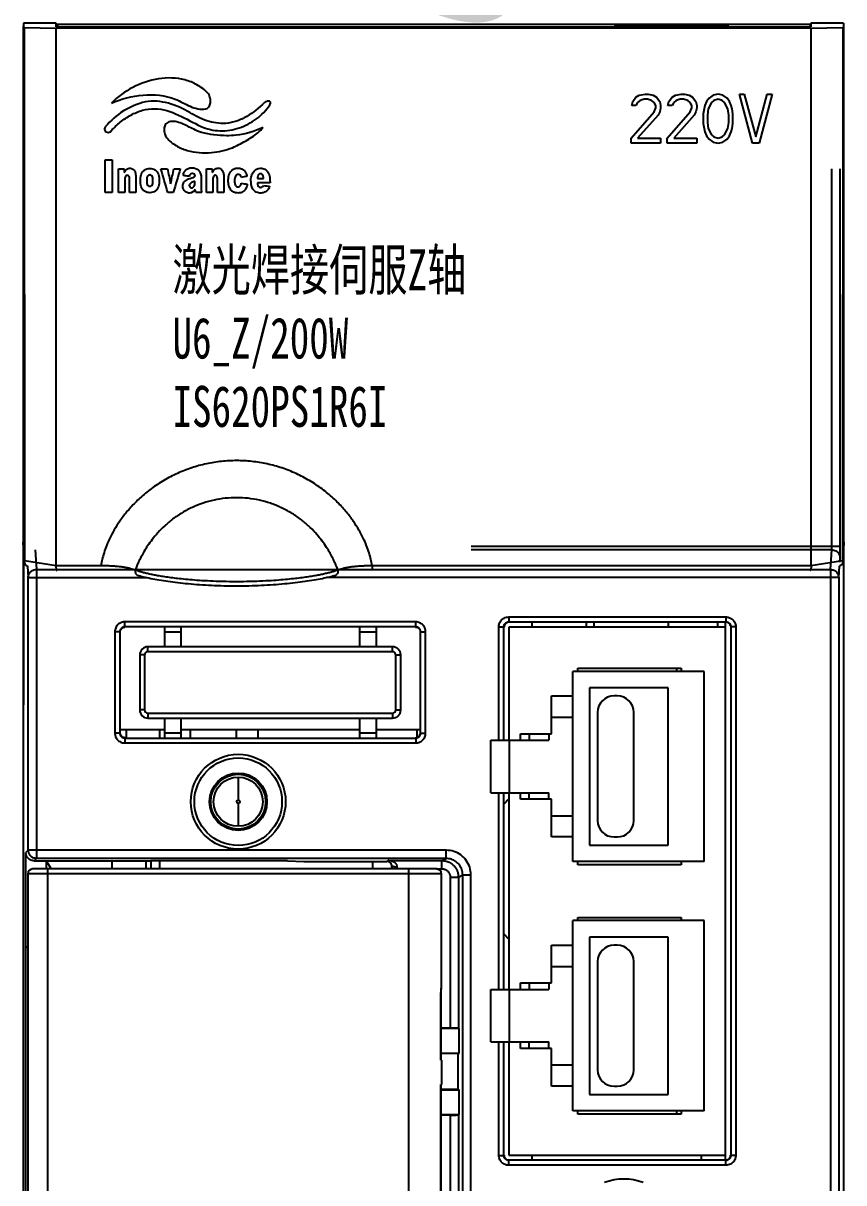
# Model space of a CAD drawing. Header units: millimetres. Extents: x 336 to 12810, y -1577 to 4105.
# Drawn here: x 8698.4 to 8748.4, y 1732.6 to 1803.3 of the extents above; entities that cross this region are included whole.
import ezdxf

# ---------------------------------------------------------------- set-up
doc = ezdxf.new("R2010")
doc.units = ezdxf.units.MM
doc.layers.add('03___PRT_ALL_CURVES', color=7, linetype='Continuous')
doc.layers.add('20_ALL_FEATURES', color=7, linetype='Continuous')
doc.styles.add('宋', font='', dxfattribs={"width": 0.7})
doc.styles.add('样式 8', font='arial.ttf', dxfattribs={"width": 0.6, "height": 2.5})
doc.styles.get('宋').set_extended_font_data('SimSun')

msp = doc.modelspace()

# ---------------------------------------------------------------- linework, layer by layer
at = {"color": 7, "linetype": 'Continuous'}
for p, q in [((8698.442, 1803.135), (8698.442, 1644.24)), ((8698.442, 1803.135), (8698.452, 1803.135)), ((8698.495, 1803.046), (8698.442, 1803.135)), ((8700.442, 1803.313), (8698.452, 1803.313)), ((8698.452, 1803.313), (8698.452, 1803.135)), ((8700.442, 1803.089), (8700.442, 1803.313)), ((8746.442, 1803.24), (8700.442, 1803.24)), ((8700.542, 1803.166), (8700.442, 1803.166)), ((8700.542, 1803.166), (8700.542, 1803.088)), ((8734.442, 1803.24), (8734.442, 1803.202)), ((8734.442, 1803.202), (8741.442, 1803.202)), ((8741.442, 1803.24), (8741.442, 1803.202)), ((8746.407, 1803.166), (8746.328, 1803.088)), ((8746.406, 1803.09), (8746.407, 1803.166)), ((8746.442, 1803.166), (8746.407, 1803.166)), ((8748.432, 1803.313), (8746.442, 1803.313)), ((8746.442, 1803.313), (8746.442, 1803.089)), ((8748.39, 1803.046), (8748.442, 1803.135)), ((8748.432, 1803.313), (8748.432, 1803.135)), ((8748.442, 1803.135), (8748.432, 1803.135)), ((8748.442, 1644.24), (8748.442, 1803.135)), ((8698.495, 1803.046), (8698.512, 1770.527)), ((8698.495, 1803.046), (8700.442, 1803.017)), ((8701.442, 1803.074), (8700.442, 1803.089)), ((8700.442, 1770.24), (8700.442, 1803.017)), ((8746.442, 1803.017), (8700.442, 1803.017)), ((8745.442, 1803.074), (8701.442, 1803.074)), ((8746.442, 1803.089), (8745.442, 1803.074)), ((8746.442, 1803.017), (8748.39, 1803.046)), ((8746.442, 1803.017), (8746.442, 1770.24)), ((8748.39, 1803.046), (8748.373, 1770.527)), ((8747.724, 1771.394), (8747.724, 1794.44)), ((8748.224, 1771.394), (8748.224, 1794.44)), ((8698.512, 1770.449), (8698.442, 1771.662)), ((8698.443, 1771.643), (8698.442, 1771.662)), ((8698.511, 1770.449), (8698.443, 1771.643)), ((8748.224, 1771.394), (8725.742, 1771.394)), ((8748.442, 1771.662), (8748.373, 1770.449)), ((8748.442, 1771.643), (8748.378, 1770.527)), ((8748.442, 1771.662), (8748.442, 1771.643)), ((8698.442, 1770.74), (8698.481, 1770.74)), ((8698.481, 1761.74), (8698.481, 1770.74)), ((8699.17, 1771.201), (8699.248, 1770)), ((8747.715, 1771.201), (8725.742, 1771.201)), ((8747.637, 1770), (8747.715, 1771.201)), ((8748.197, 1770.444), (8748.215, 1770.718)), ((8700.442, 1770.23), (8698.512, 1770.527)), ((8698.512, 1770.449), (8698.512, 1770.432)), ((8698.703, 1770.213), (8698.748, 1769.517)), ((8699.248, 1770), (8747.637, 1770)), ((8699.248, 1770), (8699.248, 1752.38)), ((8700.442, 1770.24), (8703.179, 1770.24)), ((8719.706, 1770.24), (8746.442, 1770.24)), ((8719.706, 1770.24), (8719.706, 1769.94)), ((8748.373, 1770.527), (8746.443, 1770.23)), ((8747.637, 1770), (8747.637, 1644.546)), ((8748.137, 1769.517), (8748.182, 1770.213)), ((8748.373, 1770.449), (8748.372, 1770.432)), ((8698.748, 1752.88), (8698.748, 1769.517)), ((8698.748, 1769.517), (8705.955, 1769.517)), ((8748.137, 1769.517), (8716.93, 1769.517)), ((8748.137, 1769.517), (8748.137, 1644.546)), ((8728.026, 1767.107), (8741.259, 1767.107)), ((8728.026, 1767.107), (8728.026, 1766.807)), ((8741.259, 1767.107), (8741.259, 1766.807)), ((8722.358, 1766.806), (8704.627, 1766.806)), ((8704.627, 1766.506), (8704.627, 1766.806)), ((8722.358, 1766.506), (8704.627, 1766.506)), ((8704.627, 1766.506), (8704.642, 1766.49)), ((8707.042, 1766.49), (8707.042, 1765.29)), ((8708.042, 1766.49), (8708.042, 1765.29)), ((8718.942, 1766.49), (8718.942, 1765.29)), ((8719.942, 1766.49), (8719.942, 1765.29)), ((8722.343, 1766.49), (8722.358, 1766.506)), ((8722.358, 1766.506), (8722.358, 1766.806)), ((8727.426, 1766.507), (8727.726, 1766.507)), ((8727.426, 1759.59), (8727.426, 1766.507)), ((8727.726, 1759.59), (8727.726, 1766.507)), ((8728.026, 1766.807), (8741.259, 1766.807)), ((8741.242, 1766.49), (8728.042, 1766.49)), ((8728.042, 1766.49), (8728.042, 1759.59)), ((8729.442, 1766.807), (8729.442, 1766.49)), ((8732.742, 1766.807), (8732.742, 1766.49)), ((8733.242, 1766.49), (8733.242, 1766.807)), ((8737.742, 1766.807), (8737.742, 1766.49)), ((8740.742, 1766.807), (8740.742, 1766.49)), ((8741.242, 1733.99), (8741.242, 1766.807)), ((8741.559, 1766.507), (8741.559, 1734.274)), ((8741.859, 1766.507), (8741.559, 1766.507)), ((8741.859, 1766.507), (8741.859, 1734.274)), ((8704.327, 1766.206), (8704.027, 1766.206)), ((8704.027, 1766.206), (8704.027, 1760.025)), ((8704.327, 1766.206), (8704.342, 1766.19)), ((8704.327, 1766.206), (8704.327, 1760.025)), ((8707.042, 1766.19), (8708.042, 1766.19)), ((8718.942, 1766.19), (8719.942, 1766.19)), ((8722.642, 1766.19), (8722.658, 1766.206)), ((8722.658, 1760.025), (8722.658, 1766.206)), ((8722.658, 1766.206), (8722.958, 1766.206)), ((8722.958, 1760.025), (8722.958, 1766.206)), ((8720.942, 1765.29), (8706.042, 1765.29)), ((8706.042, 1764.99), (8706.042, 1765.29)), ((8720.942, 1764.99), (8706.042, 1764.99)), ((8720.942, 1764.99), (8720.942, 1765.29)), ((8705.542, 1764.79), (8705.542, 1761.44)), ((8705.842, 1764.79), (8705.542, 1764.79)), ((8705.842, 1764.79), (8705.842, 1761.44)), ((8721.142, 1764.79), (8721.442, 1764.79)), ((8721.142, 1761.44), (8721.142, 1764.79)), ((8721.442, 1761.44), (8721.442, 1764.79)), ((8731.942, 1752.19), (8731.942, 1763.79)), ((8739.942, 1763.79), (8731.942, 1763.79)), ((8732.242, 1763.99), (8738.542, 1763.99)), ((8732.242, 1763.79), (8732.242, 1763.99)), ((8738.242, 1763.99), (8738.242, 1763.79)), ((8738.542, 1763.99), (8738.542, 1763.79)), ((8739.942, 1752.19), (8739.942, 1763.79)), ((8730.642, 1762.29), (8731.942, 1762.29)), ((8730.642, 1759.99), (8730.642, 1762.29)), ((8732.942, 1762.79), (8732.942, 1753.19)), ((8737.742, 1762.79), (8732.942, 1762.79)), ((8734.642, 1762.29), (8734.442, 1762.29)), ((8737.742, 1753.19), (8737.742, 1762.79)), ((8698.442, 1761.74), (8698.481, 1761.74)), ((8705.842, 1761.44), (8705.542, 1761.44)), ((8721.142, 1761.44), (8721.442, 1761.44)), ((8706.042, 1761.24), (8720.942, 1761.24)), ((8706.042, 1761.24), (8706.042, 1760.94)), ((8706.042, 1760.94), (8720.942, 1760.94)), ((8707.042, 1760.94), (8707.042, 1759.74)), ((8708.042, 1760.94), (8708.042, 1759.74)), ((8718.942, 1760.94), (8718.942, 1759.74)), ((8719.942, 1760.94), (8719.942, 1759.74)), ((8720.942, 1761.24), (8720.942, 1760.94)), ((8730.642, 1760.99), (8731.942, 1760.99)), ((8733.442, 1761.29), (8733.442, 1754.69)), ((8735.642, 1754.69), (8735.642, 1761.29)), ((8704.327, 1760.025), (8704.027, 1760.025)), ((8704.327, 1760.025), (8704.342, 1760.04)), ((8704.342, 1760.24), (8707.042, 1760.24)), ((8704.742, 1759.74), (8704.742, 1760.24)), ((8706.742, 1760.24), (8706.742, 1759.74)), ((8707.042, 1760.04), (8708.042, 1760.04)), ((8708.042, 1760.24), (8718.942, 1760.24)), ((8708.642, 1759.74), (8708.642, 1760.24)), ((8711.442, 1759.74), (8711.442, 1760.24)), ((8712.742, 1760.24), (8712.742, 1759.74)), ((8718.942, 1760.04), (8719.942, 1760.04)), ((8719.942, 1760.24), (8722.642, 1760.24)), ((8722.442, 1759.74), (8722.442, 1760.24)), ((8722.658, 1760.025), (8722.642, 1760.04)), ((8722.658, 1760.025), (8722.958, 1760.025)), ((8704.627, 1759.725), (8704.642, 1759.74)), ((8704.627, 1759.725), (8722.358, 1759.725)), ((8704.627, 1759.725), (8704.627, 1759.425)), ((8704.627, 1759.425), (8722.358, 1759.425)), ((8722.358, 1759.725), (8722.343, 1759.74)), ((8722.358, 1759.725), (8722.358, 1759.425)), ((8726.942, 1759.59), (8730.472, 1759.59)), ((8726.942, 1756.39), (8726.942, 1759.59)), ((8728.066, 1756.39), (8728.066, 1759.59)), ((8728.742, 1759.99), (8730.642, 1759.99)), ((8728.742, 1759.59), (8728.742, 1759.99)), ((8729.272, 1759.99), (8729.272, 1759.59)), ((8730.472, 1759.99), (8730.472, 1759.59)), ((8711.542, 1757.34), (8711.542, 1755.94)), ((8726.942, 1756.39), (8730.472, 1756.39)), ((8727.426, 1744.39), (8727.426, 1756.39)), ((8727.726, 1744.39), (8727.726, 1756.39)), ((8728.042, 1756.39), (8728.042, 1744.39)), ((8728.742, 1755.99), (8728.742, 1756.39)), ((8730.642, 1755.99), (8728.742, 1755.99)), ((8729.272, 1755.99), (8729.272, 1756.39)), ((8730.472, 1755.99), (8730.472, 1756.39)), ((8730.642, 1753.69), (8730.642, 1755.99)), ((8711.542, 1755.74), (8711.542, 1754.34)), ((8730.642, 1754.99), (8731.942, 1754.99)), ((8731.942, 1753.69), (8730.642, 1753.69)), ((8734.442, 1753.69), (8734.642, 1753.69)), ((8732.942, 1753.19), (8737.742, 1753.19)), ((8698.748, 1752.88), (8698.608, 1752.74)), ((8698.608, 1746.906), (8698.608, 1752.74)), ((8724.222, 1752.88), (8698.748, 1752.88)), ((8699.248, 1752.38), (8699.108, 1752.24)), ((8699.108, 1752.24), (8705.937, 1752.24)), ((8724.222, 1752.38), (8699.248, 1752.38)), ((8699.842, 1752.24), (8699.842, 1751.74)), ((8699.842, 1752.24), (8700.155, 1751.74)), ((8703.842, 1752.24), (8703.842, 1751.74)), ((8705.937, 1751.74), (8705.937, 1752.24)), ((8714.542, 1752.237), (8706.22, 1752.237)), ((8706.239, 1752.237), (8706.237, 1752.235)), ((8706.237, 1751.74), (8706.237, 1752.235)), ((8706.742, 1752.237), (8706.742, 1751.74)), ((8714.542, 1752.237), (8715.542, 1752.202)), ((8720.604, 1752.202), (8720.651, 1752.249)), ((8720.651, 1752.249), (8723.961, 1752.249)), ((8723.96, 1751.749), (8723.96, 1752.249)), ((8723.961, 1752.249), (8724.222, 1752.38)), ((8724.222, 1752.38), (8724.222, 1752.88)), ((8723.627, 1751.74), (8699.027, 1751.74)), ((8699.927, 1751.74), (8699.927, 1658.74)), ((8715.542, 1752.202), (8720.604, 1752.202)), ((8719.742, 1751.74), (8719.742, 1752.202)), ((8720.904, 1751.902), (8720.938, 1751.936)), ((8720.904, 1751.74), (8720.904, 1751.902)), ((8721.927, 1751.74), (8721.927, 1658.74)), ((8723.627, 1751.749), (8723.96, 1751.749)), ((8739.942, 1752.19), (8731.942, 1752.19)), ((8732.242, 1751.99), (8732.242, 1752.19)), ((8738.542, 1751.99), (8732.242, 1751.99)), ((8738.542, 1752.19), (8738.542, 1751.99)), ((8698.727, 1751.44), (8698.727, 1659.04)), ((8723.927, 1751.44), (8698.727, 1751.44)), ((8723.927, 1744.76), (8723.927, 1751.44)), ((8724.46, 1751.249), (8724.959, 1751.249)), ((8724.46, 1751.249), (8724.46, 1742.033)), ((8724.959, 1751.249), (8725.222, 1751.381)), ((8724.959, 1751.249), (8724.959, 1742.025)), ((8725.222, 1659.1), (8725.222, 1751.381)), ((8725.222, 1751.381), (8725.722, 1751.381)), ((8725.722, 1659.1), (8725.722, 1751.381)), ((8732.242, 1748.59), (8732.242, 1748.79)), ((8732.242, 1748.79), (8738.542, 1748.79)), ((8738.542, 1748.79), (8738.542, 1748.59)), ((8731.942, 1736.99), (8731.942, 1748.59)), ((8739.942, 1748.59), (8731.942, 1748.59)), ((8739.942, 1736.99), (8739.942, 1748.59)), ((8732.942, 1747.59), (8732.942, 1737.99)), ((8737.742, 1747.59), (8732.942, 1747.59)), ((8737.742, 1737.99), (8737.742, 1747.59)), ((8698.727, 1747.025), (8698.607, 1746.905)), ((8698.607, 1713.142), (8698.607, 1746.905)), ((8730.642, 1744.79), (8730.642, 1747.09)), ((8730.642, 1747.09), (8731.942, 1747.09)), ((8734.642, 1747.09), (8734.442, 1747.09)), ((8733.442, 1746.09), (8733.442, 1739.49)), ((8735.642, 1739.49), (8735.642, 1746.09)), ((8730.642, 1745.79), (8731.942, 1745.79)), ((8728.742, 1744.39), (8728.742, 1744.79)), ((8728.742, 1744.79), (8730.642, 1744.79)), ((8729.272, 1744.79), (8729.272, 1744.39)), ((8730.472, 1744.79), (8730.472, 1744.39)), ((8723.901, 1744.148), (8723.896, 1744.161)), ((8723.896, 1740.09), (8723.896, 1744.161)), ((8723.901, 1740.09), (8723.901, 1744.149)), ((8726.942, 1741.19), (8726.942, 1744.39)), ((8726.942, 1744.39), (8730.472, 1744.39)), ((8728.066, 1741.19), (8728.066, 1744.39)), ((8724.46, 1742.033), (8723.901, 1742.033)), ((8724.998, 1742.005), (8723.901, 1742.005)), ((8724.959, 1742.025), (8724.998, 1742.005)), ((8724.998, 1740.511), (8724.998, 1742.005)), ((8726.942, 1741.19), (8730.472, 1741.19)), ((8727.426, 1734.274), (8727.426, 1741.19)), ((8727.726, 1734.274), (8727.726, 1741.19)), ((8728.042, 1741.19), (8728.042, 1734.29)), ((8728.742, 1740.79), (8728.742, 1741.19)), ((8729.272, 1740.79), (8729.272, 1741.19)), ((8730.472, 1740.79), (8730.472, 1741.19)), ((8723.901, 1740.511), (8724.998, 1740.511)), ((8724.942, 1740.483), (8723.901, 1740.483)), ((8724.942, 1740.483), (8724.998, 1740.511)), ((8724.942, 1738.283), (8724.942, 1740.483)), ((8730.642, 1740.79), (8728.742, 1740.79)), ((8730.642, 1738.49), (8730.642, 1740.79)), ((8723.896, 1740.09), (8723.927, 1740.09)), ((8723.927, 1740.09), (8723.927, 1738.59)), ((8730.642, 1739.79), (8731.942, 1739.79)), ((8723.896, 1738.59), (8723.927, 1738.59)), ((8723.896, 1730.52), (8723.896, 1738.59)), ((8723.901, 1730.532), (8723.901, 1738.59)), ((8724.942, 1738.283), (8723.901, 1738.283)), ((8724.998, 1738.255), (8723.901, 1738.255)), ((8724.942, 1738.283), (8724.998, 1738.255)), ((8724.998, 1736.761), (8724.998, 1738.255)), ((8731.942, 1738.49), (8730.642, 1738.49)), ((8734.442, 1738.49), (8734.642, 1738.49)), ((8732.942, 1737.99), (8737.742, 1737.99)), ((8723.901, 1736.761), (8724.998, 1736.761)), ((8724.46, 1736.733), (8723.901, 1736.733)), ((8724.46, 1736.733), (8724.46, 1698.24)), ((8724.959, 1736.741), (8724.998, 1736.761)), ((8724.959, 1736.741), (8724.959, 1698.24)), ((8739.942, 1736.99), (8731.942, 1736.99)), ((8732.242, 1736.79), (8732.242, 1736.99)), ((8738.542, 1736.79), (8732.242, 1736.79)), ((8738.242, 1736.99), (8738.242, 1736.79)), ((8738.542, 1736.99), (8738.542, 1736.79)), ((8727.426, 1734.274), (8727.726, 1734.274)), ((8728.026, 1733.674), (8728.026, 1733.974)), ((8741.259, 1733.974), (8728.026, 1733.974)), ((8728.042, 1734.29), (8741.242, 1734.29)), ((8729.442, 1734.29), (8729.442, 1733.974)), ((8739.742, 1734.29), (8739.742, 1733.974)), ((8741.259, 1733.674), (8741.259, 1733.974)), ((8741.859, 1734.274), (8741.559, 1734.274)), ((8741.259, 1733.674), (8728.026, 1733.674))]:
    msp.add_line(p, q, dxfattribs=at)
for radius in [2.89, 2.669, 1.751, 1.672, 1.5, 0.1]:
    msp.add_circle((8711.542, 1755.84), radius, dxfattribs=at)
for centre, radius, start, end in [((8706.042, 1764.79), 0.5, 90, 180), ((8706.042, 1764.79), 0.2, 90, 180), ((8720.942, 1764.79), 0.5, 0, 90), ((8720.942, 1764.79), 0.2, 0, 90), ((8734.442, 1761.29), 1, 90, 180), ((8734.642, 1761.29), 1, 0, 90), ((8706.042, 1761.44), 0.5, 180, 270), ((8706.042, 1761.44), 0.2, 180, 270), ((8720.942, 1761.44), 0.5, 270, 0), ((8720.942, 1761.44), 0.2, 270, 0), ((8732.242, 1751.74), 6, 134.823, 138.97307), ((8734.442, 1754.69), 1, 180, 270), ((8734.642, 1754.69), 1, 270, 0), ((8699.027, 1751.44), 0.3, 90, 180), ((8723.627, 1751.44), 0.3, 0, 90), ((8732.242, 1751.74), 6, 221.02693, 225.177), ((8734.442, 1746.09), 1, 90, 180), ((8734.642, 1746.09), 1, 0, 90), ((8734.442, 1739.49), 1, 180, 270), ((8734.642, 1739.49), 1, 270, 0), ((8735.042, 1729.512), 3.317, 69.31391, 110.69797)]:
    msp.add_arc(centre, radius, start, end, dxfattribs=at)
for points, start_tangent, end_tangent in [([(8719.706, 1770.24), (8719.63, 1770.618), (8719.519, 1771.019), (8719.366, 1771.447), (8719.165, 1771.907), (8718.902, 1772.404), (8718.567, 1772.934), (8718.149, 1773.489), (8717.635, 1774.061), (8717.012, 1774.632), (8716.288, 1775.172), (8715.489, 1775.645), (8714.641, 1776.032), (8713.758, 1776.326), (8712.848, 1776.524), (8711.922, 1776.625), (8710.99, 1776.627), (8710.063, 1776.529), (8709.153, 1776.333), (8708.269, 1776.042), (8707.42, 1775.658), (8706.619, 1775.186), (8705.891, 1774.647), (8705.264, 1774.074), (8704.745, 1773.501), (8704.324, 1772.943), (8703.987, 1772.411), (8703.723, 1771.912), (8703.52, 1771.45), (8703.367, 1771.021), (8703.255, 1770.619), (8703.179, 1770.24)], (-0.158449, 0.987367), (-0.158453, -0.987366)), ([(8717.607, 1769.986), (8717.519, 1770.214), (8717.408, 1770.472), (8717.268, 1770.76), (8717.09, 1771.083), (8716.866, 1771.44), (8716.588, 1771.826), (8716.246, 1772.235), (8715.829, 1772.656), (8715.331, 1773.072), (8714.763, 1773.455), (8714.149, 1773.781), (8713.505, 1774.04), (8712.835, 1774.227), (8712.147, 1774.341), (8711.452, 1774.381), (8710.757, 1774.344), (8710.069, 1774.231), (8709.398, 1774.046), (8708.753, 1773.79), (8708.138, 1773.465), (8707.568, 1773.082), (8707.067, 1772.666), (8706.647, 1772.243), (8706.302, 1771.833), (8706.022, 1771.445), (8705.797, 1771.086), (8705.618, 1770.762), (8705.477, 1770.473), (8705.366, 1770.215), (8705.278, 1769.986)], (-0.336663, 0.941625), (-0.336661, -0.941626)), ([(8747.715, 1771.201), (8747.719, 1771.236), (8747.721, 1771.258), (8747.722, 1771.285), (8747.723, 1771.318), (8747.724, 1771.355), (8747.724, 1771.394)], (0.222501, 0.974932), (-0.000007, 1)), ([(8748.215, 1770.718), (8748.216, 1770.744), (8748.218, 1770.784), (8748.219, 1770.841), (8748.221, 1770.917), (8748.222, 1771.013), (8748.223, 1771.128), (8748.224, 1771.257), (8748.224, 1771.394)], (0.065022, 0.997884), (-0.000064, 1)), ([(8747.715, 1771.201), (8747.964, 1771.135), (8748.147, 1770.959), (8748.215, 1770.718)], (0.99999, -0.004364), (0.004676, -0.999989)), ([(8698.512, 1770.475), (8698.512, 1770.5), (8698.512, 1770.527)], (0.002955, 0.999996), (-0.000522, 1)), ([(8698.512, 1770.449), (8698.512, 1770.475)], (0.004788, 0.999989), (0.002955, 0.999996)), ([(8698.512, 1770.432), (8698.521, 1770.381), (8698.546, 1770.321), (8698.584, 1770.274), (8698.633, 1770.239), (8698.688, 1770.218), (8698.712, 1770.213)], (0.058249, -0.998302), (0.988517, -0.151107)), ([(8698.748, 1769.517), (8698.758, 1769.612), (8698.792, 1769.712), (8698.854, 1769.812), (8698.95, 1769.903), (8699.082, 1769.972), (8699.248, 1770)], (0.004676, 0.999989), (0.99999, 0.004364)), ([(8700.442, 1770.23), (8700.44, 1770.169), (8700.44, 1770.11), (8700.444, 1770.058), (8700.451, 1770.013), (8700.46, 1769.978), (8700.472, 1769.954), (8700.485, 1769.942), (8700.489, 1769.94)], (-0.064441, -0.997922), (0.992881, -0.119113)), ([(8700.442, 1770.23), (8700.442, 1770.234), (8700.442, 1770.237), (8700.442, 1770.24)], (0.064441, 0.997922), (0, 1)), ([(8703.179, 1770.24), (8703.433, 1770.241), (8703.712, 1770.234), (8704.001, 1770.217), (8704.283, 1770.191), (8704.547, 1770.156), (8704.782, 1770.115), (8704.984, 1770.071), (8705.15, 1770.026), (8705.278, 1769.986)], (0.999877, 0.015698), (0.946467, -0.3228)), ([(8705.278, 1769.986), (8705.266, 1769.906), (8705.27, 1769.829), (8705.29, 1769.761), (8705.324, 1769.707), (8705.371, 1769.67), (8705.394, 1769.661)], (-0.245809, -0.969318), (0.95301, -0.30294)), ([(8705.278, 1769.986), (8705.458, 1769.922), (8705.666, 1769.858), (8705.897, 1769.797), (8706.147, 1769.739), (8706.414, 1769.684), (8706.707, 1769.631), (8707.042, 1769.576), (8707.422, 1769.522), (8707.851, 1769.469), (8708.333, 1769.418), (8708.875, 1769.371), (8709.489, 1769.33), (8710.202, 1769.297), (8711.018, 1769.277), (8711.872, 1769.277), (8712.687, 1769.297), (8713.399, 1769.33), (8714.012, 1769.372), (8714.554, 1769.419), (8715.036, 1769.469), (8715.464, 1769.522), (8715.844, 1769.577), (8716.178, 1769.631), (8716.471, 1769.684), (8716.738, 1769.739), (8716.988, 1769.797), (8717.219, 1769.858), (8717.427, 1769.922), (8717.607, 1769.986)], (0.933783, -0.35784), (0.933783, 0.35784)), ([(8717.607, 1769.986), (8717.619, 1769.906), (8717.615, 1769.829), (8717.595, 1769.761), (8717.56, 1769.707), (8717.514, 1769.67), (8717.49, 1769.661)], (0.245794, -0.969322), (-0.953033, -0.302868)), ([(8717.607, 1769.986), (8717.735, 1770.027), (8717.901, 1770.071), (8718.104, 1770.116), (8718.339, 1770.156), (8718.602, 1770.191), (8718.885, 1770.217), (8719.174, 1770.234), (8719.452, 1770.241), (8719.706, 1770.24)], (0.946467, 0.322799), (0.999877, -0.015694)), ([(8746.443, 1770.23), (8746.445, 1770.169), (8746.445, 1770.11), (8746.441, 1770.058), (8746.434, 1770.013), (8746.425, 1769.978), (8746.413, 1769.954), (8746.4, 1769.942), (8746.396, 1769.94)], (0.064441, -0.997922), (-0.992805, -0.11974)), ([(8746.442, 1770.24), (8746.443, 1770.237), (8746.443, 1770.234), (8746.443, 1770.23)], (0, -1), (0.064441, -0.997922)), ([(8747.637, 1770), (8747.735, 1769.99), (8747.84, 1769.958), (8747.944, 1769.897), (8748.038, 1769.804), (8748.108, 1769.677), (8748.137, 1769.517)], (0.99999, -0.004364), (0.004676, -0.999989)), ([(8748.373, 1770.432), (8748.364, 1770.381), (8748.339, 1770.321), (8748.301, 1770.274), (8748.252, 1770.239), (8748.197, 1770.218), (8748.173, 1770.213)], (-0.058406, -0.998293), (-0.988508, -0.15117)), ([(8748.373, 1770.527), (8748.373, 1770.5), (8748.373, 1770.475)], (-0.000522, -1), (0.002955, -0.999996)), ([(8748.373, 1770.475), (8748.373, 1770.449)], (0.002955, -0.999996), (0.004788, -0.999989)), ([(8705.394, 1769.661), (8705.759, 1769.56), (8706.211, 1769.461), (8706.712, 1769.369), (8707.261, 1769.284), (8707.857, 1769.207), (8708.502, 1769.139), (8709.193, 1769.083), (8709.918, 1769.04), (8710.669, 1769.013), (8711.433, 1769.004), (8712.198, 1769.013), (8712.951, 1769.039), (8713.679, 1769.082), (8714.371, 1769.138), (8715.019, 1769.206), (8715.617, 1769.283), (8716.167, 1769.368), (8716.669, 1769.46), (8717.122, 1769.559), (8717.49, 1769.661)], (0.953081, -0.302715), (0.953092, 0.302681)), ([(8727.426, 1766.507), (8727.432, 1766.593), (8727.452, 1766.684), (8727.491, 1766.779), (8727.552, 1766.875), (8727.64, 1766.966), (8727.752, 1767.041), (8727.884, 1767.09), (8728.026, 1767.107)], (-0.000012, 1), (1, 0.000049)), ([(8741.259, 1767.107), (8741.345, 1767.101), (8741.436, 1767.08), (8741.531, 1767.042), (8741.628, 1766.981), (8741.718, 1766.893), (8741.793, 1766.781), (8741.842, 1766.649), (8741.859, 1766.507)], (1, 0.000012), (0.000049, -1)), ([(8704.627, 1766.806), (8704.554, 1766.802), (8704.474, 1766.787), (8704.39, 1766.757), (8704.302, 1766.711), (8704.217, 1766.644), (8704.14, 1766.557), (8704.079, 1766.451), (8704.04, 1766.332), (8704.027, 1766.206)], (-1, -0.000011), (0.000067, -1)), ([(8704.627, 1766.506), (8704.59, 1766.504), (8704.551, 1766.496), (8704.508, 1766.482), (8704.464, 1766.459), (8704.422, 1766.425), (8704.383, 1766.382), (8704.353, 1766.329), (8704.333, 1766.269), (8704.327, 1766.206)], (-1, 0.000297), (0.000348, -1)), ([(8704.342, 1766.19), (8704.383, 1766.34), (8704.492, 1766.45), (8704.642, 1766.49)], (0, 1), (1, 0)), ([(8722.343, 1766.49), (8722.493, 1766.45), (8722.602, 1766.34), (8722.642, 1766.19)], (1, 0), (0, -1)), ([(8722.958, 1766.206), (8722.954, 1766.281), (8722.938, 1766.362), (8722.908, 1766.448), (8722.86, 1766.536), (8722.792, 1766.621), (8722.704, 1766.697), (8722.599, 1766.756), (8722.481, 1766.793), (8722.358, 1766.806)], (0, 1), (-1, 0.00004)), ([(8722.658, 1766.206), (8722.656, 1766.244), (8722.648, 1766.284), (8722.633, 1766.327), (8722.609, 1766.371), (8722.575, 1766.414), (8722.531, 1766.452), (8722.479, 1766.481), (8722.42, 1766.5), (8722.358, 1766.506)], (0.000305, 1), (-1, -0.000279)), ([(8727.726, 1766.507), (8727.729, 1766.55), (8727.739, 1766.595), (8727.758, 1766.643), (8727.789, 1766.691), (8727.833, 1766.737), (8727.889, 1766.774), (8727.955, 1766.798), (8728.026, 1766.807)], (-0.000084, 1), (1, -0.000044)), ([(8727.892, 1766.75), (8727.783, 1766.64), (8727.742, 1766.49)], (-0.867069, -0.498188), (0, -1)), ([(8728.042, 1766.79), (8727.892, 1766.75)], (-1, 0), (-0.867069, -0.498188)), ([(8741.488, 1766.678), (8741.383, 1766.765), (8741.248, 1766.796)], (-0.603787, 0.797146), (-0.999999, -0.001222)), ([(8741.259, 1766.807), (8741.302, 1766.804), (8741.347, 1766.794), (8741.395, 1766.775), (8741.443, 1766.744), (8741.489, 1766.7), (8741.526, 1766.644), (8741.551, 1766.578), (8741.559, 1766.507)], (1, 0.000084), (-0.000044, -1)), ([(8741.542, 1766.557), (8741.488, 1766.678)], (-0.201059, 0.979579), (-0.603787, 0.797146)), ([(8704.027, 1760.025), (8704.031, 1759.952), (8704.046, 1759.872), (8704.075, 1759.788), (8704.122, 1759.7), (8704.189, 1759.615), (8704.276, 1759.538), (8704.382, 1759.477), (8704.501, 1759.438), (8704.627, 1759.425)], (0.000011, -1), (1, 0.000067)), ([(8704.327, 1760.025), (8704.329, 1759.988), (8704.336, 1759.948), (8704.351, 1759.906), (8704.374, 1759.862), (8704.408, 1759.82), (8704.451, 1759.781), (8704.504, 1759.751), (8704.564, 1759.731), (8704.627, 1759.725)], (-0.000297, -1), (1, 0.000348)), ([(8704.642, 1759.74), (8704.492, 1759.781), (8704.383, 1759.89), (8704.342, 1760.04)], (-1, 0), (0, 1)), ([(8722.343, 1759.74), (8722.493, 1759.781), (8722.602, 1759.89), (8722.642, 1760.04)], (1, 0), (0, 1)), ([(8722.358, 1759.725), (8722.395, 1759.727), (8722.434, 1759.734), (8722.477, 1759.749), (8722.521, 1759.772), (8722.563, 1759.806), (8722.602, 1759.849), (8722.632, 1759.902), (8722.652, 1759.962), (8722.658, 1760.025)], (1, -0.000297), (-0.000348, 1)), ([(8722.358, 1759.425), (8722.431, 1759.429), (8722.511, 1759.444), (8722.595, 1759.473), (8722.683, 1759.52), (8722.768, 1759.587), (8722.845, 1759.674), (8722.906, 1759.78), (8722.945, 1759.899), (8722.958, 1760.025)], (1, 0.000011), (-0.000067, 1)), ([(8699.108, 1752.24), (8698.917, 1752.278), (8698.755, 1752.387), (8698.646, 1752.549), (8698.608, 1752.74)], (-1, 0), (0, 1)), ([(8699.248, 1752.38), (8699.149, 1752.39), (8699.045, 1752.423), (8698.941, 1752.486), (8698.847, 1752.582), (8698.776, 1752.714), (8698.748, 1752.88)], (-1, 0.000305), (-0.000305, 1)), ([(8705.937, 1752.24), (8706.059, 1752.24), (8706.158, 1752.239), (8706.22, 1752.237)], (1, 0), (0.998784, -0.04931)), ([(8721.238, 1751.866), (8721.235, 1751.905), (8721.225, 1751.946), (8721.207, 1751.987), (8721.182, 1752.028), (8721.147, 1752.068), (8721.104, 1752.107), (8721.05, 1752.144), (8720.987, 1752.177), (8720.915, 1752.206), (8720.834, 1752.228), (8720.746, 1752.243), (8720.651, 1752.249)], (0.00666, 0.999978), (-0.999917, 0.012882)), ([(8723.961, 1752.249), (8724.081, 1752.242), (8724.205, 1752.218), (8724.332, 1752.177), (8724.46, 1752.115), (8724.586, 1752.028), (8724.706, 1751.914), (8724.811, 1751.773), (8724.892, 1751.61), (8724.943, 1751.432), (8724.959, 1751.249)], (1, -0.000799), (0.000313, -1)), ([(8725.722, 1751.381), (8725.649, 1751.844), (8725.436, 1752.262), (8725.105, 1752.593), (8724.687, 1752.806), (8724.222, 1752.88)], (-0.000061, 1), (-1, -0.000066)), ([(8725.222, 1751.381), (8725.174, 1751.69), (8725.032, 1751.968), (8724.811, 1752.189), (8724.532, 1752.331), (8724.222, 1752.38)], (0.000286, 1), (-1, -0.000321)), ([(8720.904, 1751.902), (8720.864, 1752.052), (8720.754, 1752.162), (8720.604, 1752.202)], (0, 1), (-1, 0)), ([(8720.937, 1751.749), (8720.937, 1751.844), (8720.938, 1751.936)], (-0.000006, 1), (0.004186, 0.999991)), ([(8720.938, 1751.936), (8720.98, 1751.901), (8721.089, 1751.875), (8721.238, 1751.866)], (0.07253, -0.997366), (0.999992, -0.003962)), ([(8721.237, 1751.749), (8721.237, 1751.808), (8721.238, 1751.866)], (0, 1), (0.006701, 0.999978)), ([(8723.96, 1751.749), (8724.021, 1751.745)], (1, -0.000001), (0.992559, -0.121764)), ([(8724.021, 1751.745), (8724.083, 1751.734), (8724.146, 1751.713), (8724.21, 1751.682), (8724.273, 1751.639), (8724.333, 1751.582), (8724.385, 1751.511), (8724.426, 1751.429), (8724.451, 1751.34), (8724.46, 1751.249)], (0.992559, -0.121764), (0.000034, -1)), ([(8723.896, 1744.161), (8723.919, 1744.453), (8723.927, 1744.76)], (0.104868, 0.994486), (0.000126, 1)), ([(8723.902, 1744.161), (8723.912, 1744.287), (8723.925, 1744.588), (8723.927, 1744.76)], (0.085413, 0.996346), (0.000108, 1)), ([(8723.901, 1744.147), (8723.902, 1744.161)], (0.087397, 0.996174), (0.085413, 0.996346)), ([(8724.959, 1742.025), (8724.916, 1742.028), (8724.807, 1742.03), (8724.647, 1742.032), (8724.46, 1742.033)], (-0.894482, 0.447105), (-1, 0)), ([(8724.46, 1736.733), (8724.647, 1736.734), (8724.807, 1736.735), (8724.916, 1736.738), (8724.959, 1736.741)], (1, 0), (0.894482, 0.447105)), ([(8728.026, 1733.674), (8727.94, 1733.68), (8727.849, 1733.7), (8727.754, 1733.739), (8727.657, 1733.8), (8727.567, 1733.888), (8727.492, 1734), (8727.443, 1734.131), (8727.426, 1734.274)], (-1, -0.000012), (-0.000049, 1)), ([(8728.026, 1733.974), (8727.983, 1733.977), (8727.938, 1733.987), (8727.89, 1734.006), (8727.842, 1734.037), (8727.796, 1734.081), (8727.759, 1734.137), (8727.734, 1734.203), (8727.726, 1734.274)], (-1, -0.000084), (0.000044, 1)), ([(8727.742, 1734.29), (8727.783, 1734.14)], (0, -1), (0.498188, -0.867069)), ([(8727.783, 1734.14), (8727.892, 1734.031), (8728.042, 1733.99)], (0.498188, -0.867069), (1, 0)), ([(8741.241, 1733.982), (8741.399, 1734.025), (8741.508, 1734.134), (8741.549, 1734.284)], (1, 0), (0, 1)), ([(8741.559, 1734.274), (8741.556, 1734.231), (8741.546, 1734.186), (8741.527, 1734.138), (8741.496, 1734.09), (8741.452, 1734.044), (8741.396, 1734.007), (8741.33, 1733.982), (8741.259, 1733.974)], (0.000084, -1), (-1, 0.000044)), ([(8741.859, 1734.274), (8741.853, 1734.188), (8741.832, 1734.097), (8741.794, 1734.002), (8741.733, 1733.905), (8741.645, 1733.815), (8741.533, 1733.74), (8741.401, 1733.691), (8741.259, 1733.674)], (0.000012, -1), (-1, -0.000049))]:
    msp.add_spline(points, degree=3, dxfattribs=dict(at, start_tangent=start_tangent, end_tangent=end_tangent))
at = {"layer": '03___PRT_ALL_CURVES', "color": 7, "linetype": 'Continuous'}
for p, q in [((8735.781, 1798.8), (8735.981, 1798.928)), ((8735.981, 1798.928), (8736.331, 1798.991)), ((8736.331, 1798.991), (8736.531, 1798.991)), ((8736.531, 1798.991), (8736.831, 1798.928)), ((8736.831, 1798.928), (8737.031, 1798.8)), ((8737.981, 1798.8), (8738.181, 1798.928)), ((8738.181, 1798.928), (8738.531, 1798.991)), ((8738.531, 1798.991), (8738.731, 1798.991)), ((8738.731, 1798.991), (8739.031, 1798.928)), ((8739.031, 1798.928), (8739.231, 1798.8)), ((8740.481, 1798.928), (8740.231, 1798.736)), ((8740.781, 1798.991), (8740.481, 1798.928)), ((8741.081, 1798.928), (8740.781, 1798.991)), ((8741.331, 1798.736), (8741.081, 1798.928)), ((8742.081, 1798.991), (8742.381, 1798.991)), ((8742.881, 1795.991), (8742.081, 1798.991)), ((8742.381, 1798.991), (8743.081, 1796.374)), ((8743.081, 1796.374), (8743.781, 1798.991)), ((8744.081, 1798.991), (8743.281, 1795.991)), ((8743.781, 1798.991), (8744.081, 1798.991)), ((8735.531, 1798.289), (8735.581, 1798.545)), ((8735.781, 1798.289), (8735.531, 1798.289)), ((8735.581, 1798.545), (8735.781, 1798.8)), ((8735.881, 1798.481), (8735.781, 1798.289)), ((8736.031, 1798.608), (8735.881, 1798.481)), ((8736.281, 1798.672), (8736.031, 1798.608)), ((8736.481, 1798.672), (8736.281, 1798.672)), ((8736.731, 1798.608), (8736.481, 1798.672)), ((8736.881, 1798.481), (8736.731, 1798.608)), ((8736.981, 1798.289), (8736.881, 1798.481)), ((8736.981, 1798.162), (8736.981, 1798.289)), ((8737.031, 1798.8), (8737.231, 1798.545)), ((8737.231, 1798.545), (8737.281, 1798.289)), ((8737.281, 1798.289), (8737.281, 1798.162)), ((8737.731, 1798.289), (8737.781, 1798.545)), ((8737.981, 1798.289), (8737.731, 1798.289)), ((8737.781, 1798.545), (8737.981, 1798.8)), ((8738.081, 1798.481), (8737.981, 1798.289)), ((8738.231, 1798.608), (8738.081, 1798.481)), ((8738.481, 1798.672), (8738.231, 1798.608)), ((8738.681, 1798.672), (8738.481, 1798.672)), ((8738.931, 1798.608), (8738.681, 1798.672)), ((8739.081, 1798.481), (8738.931, 1798.608)), ((8739.181, 1798.289), (8739.081, 1798.481)), ((8739.181, 1798.162), (8739.181, 1798.289)), ((8739.231, 1798.8), (8739.431, 1798.545)), ((8739.431, 1798.545), (8739.481, 1798.289)), ((8739.481, 1798.289), (8739.481, 1798.162)), ((8739.981, 1798.289), (8739.931, 1798.098)), ((8740.081, 1798.545), (8739.981, 1798.289)), ((8740.231, 1798.736), (8740.081, 1798.545)), ((8740.381, 1798.481), (8740.181, 1798.098)), ((8740.531, 1798.608), (8740.381, 1798.481)), ((8740.781, 1798.672), (8740.531, 1798.608)), ((8741.031, 1798.608), (8740.781, 1798.672)), ((8741.181, 1798.481), (8741.031, 1798.608)), ((8741.381, 1798.098), (8741.181, 1798.481)), ((8741.481, 1798.545), (8741.331, 1798.736)), ((8741.581, 1798.289), (8741.481, 1798.545)), ((8741.631, 1798.098), (8741.581, 1798.289)), ((8735.481, 1796.31), (8736.881, 1797.906)), ((8737.131, 1797.715), (8735.881, 1796.31)), ((8736.881, 1797.906), (8736.981, 1798.162)), ((8737.231, 1797.906), (8737.131, 1797.715)), ((8737.281, 1798.162), (8737.231, 1797.906)), ((8737.681, 1796.31), (8739.081, 1797.906)), ((8739.331, 1797.715), (8738.081, 1796.31)), ((8739.081, 1797.906), (8739.181, 1798.162)), ((8739.431, 1797.906), (8739.331, 1797.715)), ((8739.481, 1798.162), (8739.431, 1797.906)), ((8739.931, 1798.098), (8739.881, 1797.779)), ((8739.881, 1797.779), (8739.881, 1797.204)), ((8740.181, 1798.098), (8740.131, 1797.715)), ((8740.131, 1797.715), (8740.131, 1797.268)), ((8741.431, 1797.715), (8741.381, 1798.098)), ((8741.431, 1797.268), (8741.431, 1797.715)), ((8741.681, 1797.779), (8741.631, 1798.098)), ((8741.681, 1797.204), (8741.681, 1797.779)), ((8739.881, 1797.204), (8739.931, 1796.885)), ((8739.931, 1796.885), (8739.981, 1796.693)), ((8740.131, 1797.268), (8740.181, 1796.885)), ((8740.181, 1796.885), (8740.381, 1796.502)), ((8741.181, 1796.502), (8741.381, 1796.885)), ((8741.381, 1796.885), (8741.431, 1797.268)), ((8741.581, 1796.693), (8741.631, 1796.885)), ((8741.631, 1796.885), (8741.681, 1797.204)), ((8735.481, 1795.991), (8735.481, 1796.31)), ((8735.881, 1796.31), (8737.281, 1796.31)), ((8737.281, 1796.31), (8737.281, 1795.991)), ((8737.681, 1795.991), (8737.681, 1796.31)), ((8738.081, 1796.31), (8739.481, 1796.31)), ((8739.481, 1796.31), (8739.481, 1795.991)), ((8739.981, 1796.693), (8740.081, 1796.438)), ((8740.081, 1796.438), (8740.231, 1796.247)), ((8740.231, 1796.247), (8740.481, 1796.055)), ((8740.381, 1796.502), (8740.531, 1796.374)), ((8740.531, 1796.374), (8740.781, 1796.31)), ((8740.781, 1796.31), (8741.031, 1796.374)), ((8741.031, 1796.374), (8741.181, 1796.502)), ((8741.081, 1796.055), (8741.331, 1796.247)), ((8741.331, 1796.247), (8741.481, 1796.438)), ((8741.481, 1796.438), (8741.581, 1796.693)), ((8737.281, 1795.991), (8735.481, 1795.991)), ((8739.481, 1795.991), (8737.681, 1795.991)), ((8740.481, 1796.055), (8740.781, 1795.991)), ((8740.781, 1795.991), (8741.081, 1796.055)), ((8743.281, 1795.991), (8742.881, 1795.991))]:
    msp.add_line(p, q, dxfattribs=at)
at = {"layer": '20_ALL_FEATURES', "color": 7, "linetype": 'Continuous'}
for points, start_tangent, end_tangent in [([(8709.694, 1799.053, 48.994), (8709.031, 1799.556, 49.008), (8708.29, 1799.856, 49.017), (8706.691, 1799.922, 49.019), (8705.126, 1799.399, 49.004), (8703.822, 1798.435, 48.975)], (-0.709681, 0.704213, 0.020901), (-0.69443, -0.719243, -0.021347)), ([(8703.822, 1798.435, 48.975), (8705.744, 1798.922, 48.99), (8707.711, 1798.682, 48.982), (8708.165, 1798.467, 48.976), (8708.614, 1798.246, 48.97), (8709.077, 1798.095, 48.965), (8709.575, 1798.085, 48.965)], (0.907304, 0.42029, 0.012474), (0.986774, 0.162031, 0.004809)), ([(8709.575, 1798.085, 48.965), (8709.702, 1798.161, 48.967), (8709.79, 1798.265, 48.97), (8709.863, 1798.525, 48.978), (8709.822, 1798.807, 48.986), (8709.694, 1799.053, 48.994)], (0.925982, 0.377402, 0.011201), (-0.614554, 0.788528, 0.023403)), ([(8705.888, 1798.521, 48.978), (8704.553, 1797.96, 48.961), (8703.462, 1797.007, 48.933)], (-0.974455, -0.224484, -0.006663), (-0.643609, -0.765018, -0.022705)), ([(8708.597, 1797.867, 48.958), (8707.294, 1798.427, 48.975), (8706.598, 1798.55, 48.979), (8705.888, 1798.521, 48.978)], (-0.867538, 0.497152, 0.014755), (-0.986865, -0.161475, -0.004792)), ([(8709.282, 1797.014, 48.933), (8710.437, 1796.753, 48.925), (8711.602, 1796.93, 48.93), (8712.653, 1797.481, 48.947), (8713.463, 1798.341, 48.972)], (0.910828, -0.412604, -0.012246), (0.545673, 0.837629, 0.02486)), ([(8713.142, 1798.47, 48.976), (8712.064, 1797.629, 48.951), (8711.448, 1797.34, 48.943), (8710.78, 1797.199, 48.938)], (-0.72364, -0.689874, -0.020475), (-0.997096, -0.076127, -0.002259)), ([(8713.463, 1798.341, 48.972), (8713.507, 1798.432, 48.975), (8713.509, 1798.498, 48.977), (8713.479, 1798.54, 48.978), (8713.424, 1798.561, 48.979), (8713.354, 1798.563, 48.979), (8713.278, 1798.547, 48.978), (8713.142, 1798.47, 48.976)], (0.545673, 0.837629, 0.02486), (-0.72364, -0.689874, -0.020475)), ([(8703.808, 1796.75, 48.925), (8704.355, 1797.278, 48.941), (8705.001, 1797.71, 48.954), (8705.71, 1798, 48.962), (8706.448, 1798.1, 48.965), (8707.905, 1797.711, 48.954), (8709.282, 1797.014, 48.933)], (0.655413, 0.754938, 0.022406), (0.900227, -0.435229, -0.012917)), ([(8710.78, 1797.199, 48.938), (8709.638, 1797.363, 48.943), (8708.597, 1797.867, 48.958)], (-0.999078, -0.042916, -0.001274), (-0.839082, 0.543766, 0.016139)), ([(8703.462, 1797.007, 48.933), (8703.401, 1796.831, 48.928), (8703.481, 1796.698, 48.924), (8703.638, 1796.656, 48.922), (8703.808, 1796.75, 48.925)], (-0.643609, -0.765018, -0.022705), (0.655413, 0.754938, 0.022406)), ([(8707.312, 1797.297, 48.941), (8707.096, 1797.114, 48.936), (8707.024, 1796.855, 48.928), (8707.065, 1796.575, 48.92), (8707.193, 1796.328, 48.913)], (-0.920511, -0.390544, -0.011591), (0.606604, -0.794654, -0.023585)), ([(8708.832, 1796.842, 48.928), (8708.099, 1797.201, 48.939), (8707.712, 1797.309, 48.942), (8707.312, 1797.297, 48.941)], (-0.89622, 0.443414, 0.01316), (-0.976807, -0.214029, -0.006352)), ([(8710.837, 1796.455, 48.916), (8709.311, 1796.655, 48.922), (8708.832, 1796.842, 48.928)], (-0.999998, 0.00219, 0.000065), (-0.899181, 0.437385, 0.012981)), ([(8713.065, 1796.947, 48.931), (8711.411, 1796.48, 48.917), (8710.837, 1796.455, 48.916)], (-0.913157, -0.407428, -0.012092), (-0.999716, 0.023814, 0.000707)), ([(8711.582, 1795.911, 48.9), (8712.375, 1796.36, 48.914), (8713.065, 1796.947, 48.931)], (0.879947, 0.474863, 0.014094), (0.641014, 0.767191, 0.02277)), ([(8707.193, 1796.328, 48.913), (8707.757, 1795.846, 48.898), (8708.435, 1795.555, 48.89), (8709.171, 1795.424, 48.886), (8709.913, 1795.427, 48.886)], (0.640583, -0.767551, -0.02278), (0.996649, 0.081765, 0.002427)), ([(8709.913, 1795.427, 48.886), (8711.187, 1795.723, 48.895), (8711.582, 1795.911, 48.9)], (0.9953, 0.0968, 0.002873), (0.871745, 0.489745, 0.014535)), ([(8703.442, 1794.991, 48.873), (8703.871, 1794.991, 48.873)], (1, 0), (1, 0)), ([(8703.442, 1792.991, 48.814), (8703.442, 1794.991, 48.873)], (0, 0.99956, 0.029666), (0, 0.99956, 0.029666)), ([(8703.871, 1794.991, 48.873), (8703.871, 1792.991, 48.814)], (0, -0.99956, -0.029666), (0, -0.99956, -0.029666)), ([(8704.246, 1794.44, 48.857), (8704.604, 1794.44, 48.857)], (1, 0), (1, 0)), ([(8704.246, 1792.991, 48.814), (8704.246, 1794.44, 48.857)], (0, 0.99956, 0.029666), (0, 0.99956, 0.029666)), ([(8704.604, 1794.204, 48.85), (8704.723, 1794.369, 48.854), (8704.894, 1794.467, 48.857), (8705.084, 1794.438, 48.857), (8705.233, 1794.307, 48.853), (8705.293, 1794.116, 48.847), (8705.306, 1793.912, 48.841)], (0.44599, 0.894644, 0.026552), (0.042716, -0.998648, -0.029639)), ([(8704.604, 1794.44, 48.857), (8704.604, 1794.204, 48.85)], (0, -0.99956, -0.029666), (0, -0.99956, -0.029666)), ([(8704.92, 1793.788, 48.837), (8704.918, 1793.882, 48.84), (8704.892, 1793.97, 48.843), (8704.82, 1794.024, 48.844), (8704.735, 1794.026, 48.844), (8704.676, 1793.964, 48.842), (8704.644, 1793.872, 48.84), (8704.63, 1793.687, 48.834)], (0, 0.99956, 0.029666), (0, -0.99956, -0.029666)), ([(8705.582, 1793.712, 48.835), (8705.636, 1794.082, 48.846), (8705.712, 1794.237, 48.851), (8705.826, 1794.357, 48.854), (8706.156, 1794.457, 48.857), (8706.486, 1794.364, 48.854), (8706.601, 1794.246, 48.851), (8706.677, 1794.092, 48.846), (8706.733, 1793.721, 48.835)], (-0.0042, 0.999551, 0.029666), (0.003289, -0.999554, -0.029666)), ([(8706.347, 1793.649, 48.833), (8706.347, 1793.711, 48.835), (8706.34, 1793.884, 48.84), (8706.285, 1794.012, 48.844), (8706.159, 1794.058, 48.845), (8706.031, 1794.013, 48.844), (8705.975, 1793.886, 48.84), (8705.967, 1793.713, 48.835)], (0.007728, 0.99953, 0.029665), (-0.002632, -0.999556, -0.029666)), ([(8707.249, 1792.991, 48.814), (8706.832, 1794.44, 48.857)], (-0.276553, 0.960576, 0.028509), (-0.276553, 0.960576, 0.028509)), ([(8706.832, 1794.44, 48.857), (8707.232, 1794.44, 48.857)], (1, 0), (1, 0)), ([(8707.232, 1794.44, 48.857), (8707.426, 1793.522, 48.829)], (0.207229, -0.977862, -0.029022), (0.207229, -0.977862, -0.029022)), ([(8707.426, 1793.522, 48.829), (8707.627, 1794.44, 48.857)], (0.213843, 0.976438, 0.02898), (0.213843, 0.976438, 0.02898)), ([(8708.015, 1794.44, 48.857), (8707.589, 1792.991, 48.814)], (-0.281868, -0.959031, -0.028463), (-0.281868, -0.959031, -0.028463)), ([(8707.627, 1794.44, 48.857), (8708.015, 1794.44, 48.857)], (1, 0), (1, 0)), ([(8708.203, 1794.027, 48.844), (8708.256, 1794.237, 48.851), (8708.38, 1794.387, 48.855), (8708.553, 1794.474, 48.858), (8708.749, 1794.498, 48.858), (8709.114, 1794.351, 48.854), (8709.233, 1794.179, 48.849), (8709.279, 1793.939, 48.842)], (0.034094, 0.998979, 0.029649), (0, -0.99956, -0.029666)), ([(8708.57, 1793.971, 48.843), (8708.513, 1793.98, 48.843), (8708.203, 1794.027, 48.844)], (-0.988597, 0.150517, 0.004467), (-0.988597, 0.150517, 0.004467)), ([(8708.237, 1793.616, 48.832), (8708.326, 1793.711, 48.835), (8708.508, 1793.814, 48.838), (8708.903, 1793.959, 48.842)], (0.571939, 0.819935, 0.024335), (0.828026, 0.560443, 0.016634)), ([(8708.574, 1794.015, 48.844), (8708.57, 1793.971, 48.843)], (-0.226212, -0.973649, -0.028897), (0.046429, -0.998482, -0.029634)), ([(8708.903, 1793.959, 48.842), (8708.908, 1794.044, 48.845), (8708.878, 1794.103, 48.847), (8708.758, 1794.146, 48.848), (8708.689, 1794.133, 48.847), (8708.627, 1794.098, 48.846), (8708.584, 1794.044, 48.845), (8708.574, 1794.015, 48.844)], (0.245556, 0.968956, 0.028758), (-0.226212, -0.973649, -0.028897)), ([(8709.279, 1793.939, 48.842), (8709.279, 1793.3, 48.823)], (0, -0.99956, -0.029666), (0, -0.99956, -0.029666)), ([(8709.603, 1792.991, 48.814), (8709.603, 1794.44, 48.857)], (0, 0.99956, 0.029666), (0, 0.99956, 0.029666)), ([(8709.603, 1794.44, 48.857), (8709.961, 1794.44, 48.857)], (1, 0), (1, 0)), ([(8709.961, 1794.204, 48.85), (8710.041, 1794.328, 48.853), (8710.082, 1794.375, 48.855), (8710.123, 1794.411, 48.856), (8710.166, 1794.438, 48.857), (8710.214, 1794.457, 48.857), (8710.323, 1794.473, 48.858)], (0.484719, 0.874285, 0.025948), (1, 0)), ([(8709.961, 1794.44, 48.857), (8709.961, 1794.204, 48.85)], (0, -0.99956, -0.029666), (0, -0.99956, -0.029666)), ([(8710.03, 1793.961, 48.842), (8709.998, 1793.855, 48.839), (8709.987, 1793.687, 48.834)], (-0.495771, -0.868071, -0.025764), (0, -0.99956, -0.029666)), ([(8710.277, 1793.788, 48.837), (8710.268, 1793.904, 48.841), (8710.257, 1793.948, 48.842), (8710.242, 1793.981, 48.843), (8710.222, 1794.006, 48.844), (8710.2, 1794.024, 48.844), (8710.173, 1794.034, 48.845), (8710.144, 1794.038, 48.845), (8710.11, 1794.033, 48.845), (8710.08, 1794.019, 48.844), (8710.03, 1793.961, 48.842)], (0, 0.99956, 0.029666), (-0.491563, -0.870459, -0.025835)), ([(8710.323, 1794.473, 48.858), (8710.465, 1794.439, 48.857), (8710.572, 1794.336, 48.853)], (1, 0), (0.550527, -0.83445, -0.024766)), ([(8710.572, 1794.336, 48.853), (8710.64, 1794.161, 48.848), (8710.662, 1793.912, 48.841)], (0.548821, -0.835572, -0.024799), (0, -0.99956, -0.029666)), ([(8710.983, 1793.365, 48.825), (8710.964, 1793.435, 48.827), (8710.95, 1793.516, 48.829), (8710.942, 1793.607, 48.832), (8710.94, 1793.657, 48.833), (8710.94, 1793.709, 48.835), (8710.94, 1793.764, 48.837), (8710.943, 1793.816, 48.838), (8710.953, 1793.914, 48.841), (8710.969, 1794.002, 48.844), (8710.992, 1794.081, 48.846)], (-0.318454, 0.947521, 0.028122), (0.336156, 0.941392, 0.02794)), ([(8710.992, 1794.081, 48.846), (8711.013, 1794.135, 48.848), (8711.098, 1794.277, 48.852)], (0.334261, 0.942066, 0.02796), (0.612946, 0.789777, 0.02344)), ([(8711.098, 1794.277, 48.852), (8711.166, 1794.353, 48.854), (8711.201, 1794.382, 48.855), (8711.236, 1794.406, 48.856), (8711.296, 1794.435, 48.856), (8711.364, 1794.456, 48.857), (8711.44, 1794.469, 48.857), (8711.481, 1794.472, 48.858), (8711.523, 1794.473, 48.858), (8711.583, 1794.471, 48.858), (8711.639, 1794.465, 48.857), (8711.74, 1794.441, 48.857), (8711.826, 1794.402, 48.855), (8711.898, 1794.346, 48.854)], (0.612139, 0.790402, 0.023459), (0.711957, -0.701914, -0.020832)), ([(8711.535, 1794.092, 48.846), (8711.449, 1794.067, 48.846), (8711.412, 1794.037, 48.845), (8711.38, 1793.993, 48.843), (8711.336, 1793.869, 48.84), (8711.322, 1793.694, 48.834)], (-1, 0), (0, -0.99956, -0.029666)), ([(8711.717, 1793.905, 48.841), (8711.655, 1794.045, 48.845), (8711.603, 1794.08, 48.846), (8711.535, 1794.092, 48.846)], (-0.17892, 0.983431, 0.029188), (-1, 0)), ([(8712.078, 1793.975, 48.843), (8711.717, 1793.905, 48.841)], (-0.982039, -0.188593, -0.005597), (-0.982039, -0.188593, -0.005597)), ([(8711.898, 1794.346, 48.854), (8711.957, 1794.275, 48.852), (8712.078, 1793.975, 48.843)], (0.712802, -0.701057, -0.020807), (0.206721, -0.977969, -0.029025)), ([(8713.459, 1793.367, 48.825), (8713.312, 1793.121, 48.817), (8713.067, 1792.977, 48.813), (8712.778, 1792.97, 48.813), (8712.526, 1793.094, 48.817), (8712.323, 1793.624, 48.832), (8712.33, 1793.921, 48.841), (8712.363, 1794.059, 48.845)], (-0.283787, -0.958465, -0.028447), (0.32361, 0.945774, 0.02807)), ([(8712.363, 1794.059, 48.845), (8712.424, 1794.188, 48.849), (8712.893, 1794.478, 48.858), (8713.167, 1794.404, 48.856), (8713.373, 1794.205, 48.85), (8713.462, 1793.932, 48.842), (8713.481, 1793.641, 48.833)], (0.32361, 0.945774, 0.02807), (0.029423, -0.999127, -0.029653)), ([(8713.091, 1793.844, 48.839), (8713.073, 1793.976, 48.843), (8713.018, 1794.091, 48.846), (8712.904, 1794.132, 48.847), (8712.789, 1794.089, 48.846), (8712.731, 1793.975, 48.843), (8712.712, 1793.844, 48.839)], (-0.113372, 0.993115, 0.029475), (-0.098388, -0.99471, -0.029522)), ([(8704.63, 1793.687, 48.834), (8704.63, 1792.991, 48.814)], (0, -0.99956, -0.029666), (0, -0.99956, -0.029666)), ([(8704.92, 1792.991, 48.814), (8704.92, 1793.788, 48.837)], (0, 0.99956, 0.029666), (0, 0.99956, 0.029666)), ([(8705.306, 1793.912, 48.841), (8705.306, 1792.991, 48.814)], (0, -0.99956, -0.029666), (0, -0.99956, -0.029666)), ([(8706.733, 1793.721, 48.835), (8706.68, 1793.35, 48.824), (8706.605, 1793.194, 48.82), (8706.491, 1793.075, 48.816), (8706.162, 1792.975, 48.813), (8705.832, 1793.069, 48.816), (8705.716, 1793.187, 48.819), (8705.639, 1793.342, 48.824), (8705.582, 1793.712, 48.835)], (0.003289, -0.999554, -0.029666), (-0.0042, 0.999551, 0.029666)), ([(8705.967, 1793.713, 48.835), (8705.974, 1793.54, 48.83), (8706.03, 1793.412, 48.826), (8706.157, 1793.366, 48.825), (8706.284, 1793.41, 48.826), (8706.339, 1793.538, 48.83), (8706.347, 1793.649, 48.833)], (-0.002632, -0.999556, -0.029666), (0.007728, 0.99953, 0.029665)), ([(8708.925, 1793.169, 48.819), (8708.577, 1792.956, 48.813), (8708.378, 1793.002, 48.814), (8708.227, 1793.144, 48.818), (8708.165, 1793.346, 48.824), (8708.201, 1793.552, 48.83), (8708.237, 1793.616, 48.832)], (-0.540513, -0.840965, -0.024959), (0.571939, 0.819935, 0.024335)), ([(8708.903, 1793.679, 48.834), (8708.697, 1793.591, 48.831), (8708.559, 1793.431, 48.827), (8708.589, 1793.328, 48.824), (8708.673, 1793.266, 48.822), (8708.74, 1793.274, 48.822)], (-0.855315, -0.51788, -0.01537), (0.93821, 0.345915, 0.010267)), ([(8708.74, 1793.274, 48.822), (8708.774, 1793.29, 48.822), (8708.857, 1793.374, 48.825), (8708.895, 1793.479, 48.828), (8708.903, 1793.59, 48.831)], (0.93821, 0.345915, 0.010267), (0.013515, 0.999469, 0.029664)), ([(8708.903, 1793.59, 48.831), (8708.903, 1793.679, 48.834)], (0, 0.99956, 0.029666), (0, 0.99956, 0.029666)), ([(8709.279, 1793.3, 48.823), (8709.281, 1793.209, 48.82), (8709.284, 1793.171, 48.819), (8709.288, 1793.139, 48.818), (8709.293, 1793.108, 48.817), (8709.302, 1793.073, 48.816), (8709.327, 1792.991, 48.814)], (0, -0.99956, -0.029666), (0.320128, -0.946957, -0.028105)), ([(8709.987, 1793.687, 48.834), (8709.987, 1792.991, 48.814)], (0, -0.99956, -0.029666), (0, -0.99956, -0.029666)), ([(8710.277, 1792.991, 48.814), (8710.277, 1793.788, 48.837)], (0, 0.99956, 0.029666), (0, 0.99956, 0.029666)), ([(8710.662, 1793.912, 48.841), (8710.662, 1792.991, 48.814)], (0, -0.99956, -0.029666), (0, -0.99956, -0.029666)), ([(8711.551, 1792.957, 48.813), (8711.405, 1792.968, 48.813), (8711.342, 1792.982, 48.813), (8711.285, 1793, 48.814), (8711.234, 1793.025, 48.815), (8711.187, 1793.057, 48.816), (8711.143, 1793.095, 48.817), (8711.103, 1793.139, 48.818), (8711.035, 1793.244, 48.821), (8710.983, 1793.365, 48.825)], (-1, 0), (-0.314173, 0.948948, 0.028164)), ([(8711.322, 1793.694, 48.834), (8711.325, 1793.61, 48.832), (8711.38, 1793.423, 48.826)], (0, -0.99956, -0.029666), (0.532514, -0.846048, -0.02511)), ([(8711.38, 1793.423, 48.826), (8711.447, 1793.353, 48.824), (8711.486, 1793.336, 48.824), (8711.529, 1793.33, 48.824), (8711.565, 1793.333, 48.824), (8711.599, 1793.344, 48.824), (8711.656, 1793.386, 48.825), (8711.701, 1793.457, 48.827), (8711.733, 1793.558, 48.83)], (0.53236, -0.846145, -0.025113), (0.214958, 0.976193, 0.028973)), ([(8711.733, 1793.558, 48.83), (8712.098, 1793.498, 48.829)], (0.986706, -0.162442, -0.004821), (0.986706, -0.162442, -0.004821)), ([(8712.098, 1793.498, 48.829), (8712.058, 1793.344, 48.824), (8711.999, 1793.212, 48.82), (8711.921, 1793.104, 48.817), (8711.823, 1793.024, 48.815)], (-0.178314, -0.98354, -0.029191), (-0.847882, -0.529952, -0.015729)), ([(8713.481, 1793.578, 48.831), (8712.711, 1793.578, 48.831)], (-1, 0), (-1, 0)), ([(8712.711, 1793.578, 48.831), (8712.741, 1793.423, 48.826), (8712.831, 1793.305, 48.823), (8712.976, 1793.306, 48.823), (8713.081, 1793.417, 48.826)], (0.044522, -0.998569, -0.029637), (0.275372, 0.960915, 0.028519)), ([(8712.712, 1793.844, 48.839), (8713.091, 1793.844, 48.839)], (1, 0), (1, 0)), ([(8713.081, 1793.417, 48.826), (8713.459, 1793.367, 48.825)], (0.991271, -0.131784, -0.003911), (0.991271, -0.131784, -0.003911)), ([(8713.481, 1793.641, 48.833), (8713.481, 1793.578, 48.831)], (0, -0.99956, -0.029666), (0, -0.99956, -0.029666)), ([(8703.871, 1792.991, 48.814), (8703.442, 1792.991, 48.814)], (-1, 0), (-1, 0)), ([(8704.63, 1792.991, 48.814), (8704.246, 1792.991, 48.814)], (-1, 0), (-1, 0)), ([(8705.306, 1792.991, 48.814), (8704.92, 1792.991, 48.814)], (-1, 0), (-1, 0)), ([(8707.589, 1792.991, 48.814), (8707.249, 1792.991, 48.814)], (-1, 0), (-1, 0)), ([(8708.966, 1792.991, 48.814), (8708.925, 1793.169, 48.819)], (-0.399526, 0.916318, 0.027196), (-0.078638, 0.996464, 0.029574)), ([(8709.327, 1792.991, 48.814), (8708.966, 1792.991, 48.814)], (-1, 0), (-1, 0)), ([(8709.987, 1792.991, 48.814), (8709.603, 1792.991, 48.814)], (-1, 0), (-1, 0)), ([(8710.662, 1792.991, 48.814), (8710.277, 1792.991, 48.814)], (-1, 0), (-1, 0)), ([(8711.823, 1793.024, 48.815), (8711.766, 1792.995, 48.814), (8711.551, 1792.957, 48.813)], (-0.84917, -0.527888, -0.015667), (-1, 0))]:
    msp.add_spline(points, degree=3, dxfattribs=dict(at, start_tangent=start_tangent, end_tangent=end_tangent))

# ---------------------------------------------------------------- texts
at = {"lineweight": 0, "style": '样式 8', "width": 0.4}
msp.add_text('SEV 17', height=20, rotation=60, dxfattribs=at).set_placement((8726.302, 1801.52))
at = {"lineweight": 0, "insert": (8707.539, 1789.532), "char_height": 2.5, "width": 22.38818, "attachment_point": 1, "style": '宋'}
msp.add_mtext('激光焊接伺服Z轴\\PU6_Z/200W\\PIS620PS1R6I', dxfattribs=at)

doc.saveas('drawing.dxf')
